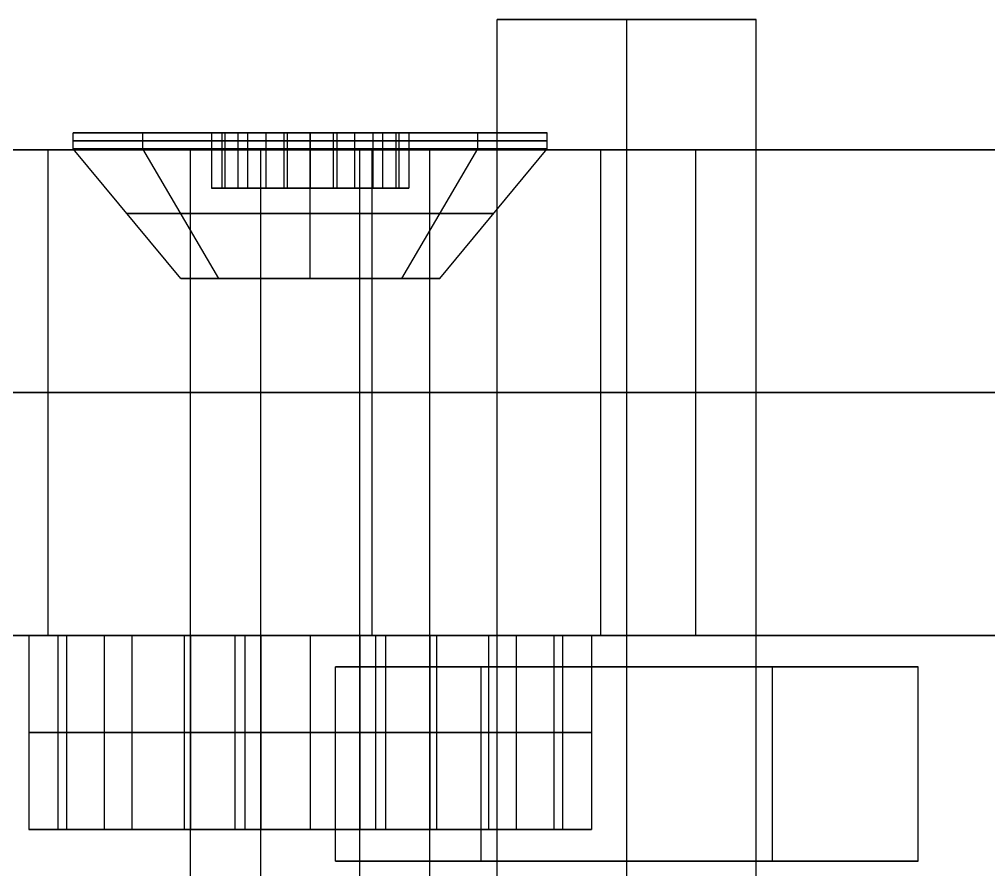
# Model space of a CAD drawing. Header units: millimetres. Extents: x -170 to 170, y -1654 to 210.
# Drawn here: x 109.69 to 139.64, y -35.26 to -9 of the extents above; entities that cross this region are included whole.
import ezdxf

# ---------------------------------------------------------------- set-up
doc = ezdxf.new("R2010")
doc.units = ezdxf.units.MM
doc.header["$MEASUREMENT"] = 0
doc.layers.add('V1', color=7, linetype='Continuous', true_color=0x000000)

msp = doc.modelspace()

# ---------------------------------------------------------------- linework, layer by layer
at = {"layer": 'V1'}
for p, q in [((124.457, -9, 255), (132.457, -9, 255)), ((128.457, -9, 259), (128.457, -9, 251)), ((111.358, -12.5, 205.841), (115.944, -12.5, 205.841)), ((116.446, -12.5, 306.392), (113.503, -12.5, 309.335)), ((113.503, -12.5, 298.982), (116.745, -12.5, 302.224)), ((118.679, -12.5, 198.521), (118.679, -12.5, 202.683)), ((118.679, -12.5, 209), (118.679, -12.5, 213.162)), ((120.613, -12.5, 306.093), (123.856, -12.5, 309.335)), ((123.856, -12.5, 298.982), (120.913, -12.5, 301.925)), ((121.415, -12.5, 205.841), (126, -12.5, 205.841)), ((115.128, -13.028, 204), (90.813, -13.028, 204)), ((114.679, -17, 205.841), (111.358, -13, 205.841)), ((115.851, -17, 306.987), (113.503, -13, 309.335)), ((115.851, -17, 301.33), (113.503, -13, 298.982)), ((118.679, -17, 209.841), (118.679, -13, 213.162)), ((118.679, -17, 201.841), (118.679, -13, 198.521)), ((121.508, -17, 306.987), (123.856, -13, 309.335)), ((121.508, -17, 301.33), (123.856, -13, 298.982)), ((153, -13.028, 204), (122.23, -13.028, 204)), ((122.679, -17, 205.841), (126, -13, 205.841)), ((115.944, -14.215, 205.841), (121.415, -14.215, 205.841)), ((116.446, -14.215, 306.392), (120.913, -14.215, 301.925)), ((116.745, -14.215, 302.224), (120.613, -14.215, 306.093)), ((118.679, -14.215, 209), (118.679, -14.215, 202.683)), ((-153, -28.028, 25), (153, -28.028, 25)), ((115.128, -28.028, 204), (90.813, -28.028, 204)), ((110.885, -28.028, 205.841), (114.679, -28.028, 205.841)), ((112.315, -28.028, 310.522), (115.851, -28.028, 306.987)), ((113.168, -28.028, 298.647), (115.851, -28.028, 301.33)), ((118.679, -28.028, 214.841), (118.679, -28.028, 209.841)), ((118.679, -28.028, 201.841), (118.679, -28.028, 196.841)), ((121.508, -28.028, 306.987), (124.191, -28.028, 309.67)), ((121.508, -28.028, 301.33), (125.043, -28.028, 297.795)), ((153, -28.028, 204), (122.23, -28.028, 204)), ((122.679, -28.028, 205.841), (126.473, -28.028, 205.841)), ((110.885, -34.028, 205.841), (114.679, -34.028, 205.841)), ((112.315, -34.028, 310.522), (115.851, -34.028, 306.987)), ((113.168, -34.028, 298.647), (115.851, -34.028, 301.33)), ((118.679, -34.028, 214.841), (118.679, -34.028, 209.841)), ((118.679, -34.028, 201.841), (118.679, -34.028, 196.841)), ((121.508, -34.028, 306.987), (124.191, -34.028, 309.67)), ((121.508, -34.028, 301.33), (125.043, -34.028, 297.795)), ((122.679, -34.028, 205.841), (126.473, -34.028, 205.841))]:
    msp.add_line(p, q, dxfattribs=at)
at = {"layer": 'V1', "extrusion": (-6.67277e-16, 1, -7.68154e-17)}
msp.add_circle((-118.679, 205.841, -13), 7.321, dxfattribs=at)
at = {"layer": 'V1', "extrusion": (-4.17519e-16, 1, -5.26153e-16)}
msp.add_circle((-118.679, 304.159, -13), 7.321, dxfattribs=at)
at = {"layer": 'V1', "extrusion": (-6.14523e-16, 1, 0)}
msp.add_circle((-118.679, 205.841, -15), 5.66, dxfattribs=at)
at = {"layer": 'V1', "extrusion": (-6.14523e-16, 1, -6.14523e-16)}
msp.add_circle((-118.679, 304.159, -15), 5.66, dxfattribs=at)
at = {"layer": 'V1', "extrusion": (9.061e-17, 1, -1.80234e-17)}
for start, end in [(247.5, 135), (135, 247.5)]:
    msp.add_arc((-118.679, 304.159, -17), 4, start, end, dxfattribs=at)
at = {"layer": 'V1', "extrusion": (5.13264e-17, 1, -7.68154e-17)}
for start, end in [(292.5, 180), (180, 292.5)]:
    msp.add_arc((-118.679, 205.841, -17), 4, start, end, dxfattribs=at)
at = {"layer": 'V1'}
for points, weights, knots in [([(128.457, -9, 251), (132.457, -9, 251), (132.457, -9, 255), (132.457, -9, 259), (128.457, -9, 259), (124.457, -9, 259), (124.457, -9, 255), (124.457, -9, 251), (128.457, -9, 251)], [1, 0.707106781187, 1, 0.707106781187, 1, 0.707106781187, 1, 0.707106781187, 1], [-25.132741, -25.132741, -25.132741, -18.849556, -18.849556, -12.566371, -12.566371, -6.283185, -6.283185, 0, 0, 0]), ([(126, -12.5, 205.841), (126, -12.5, 198.521), (118.679, -12.5, 198.521), (111.358, -12.5, 198.521), (111.358, -12.5, 205.841), (111.358, -12.5, 213.162), (118.679, -12.5, 213.162), (126, -12.5, 213.162), (126, -12.5, 205.841)], [1, 0.707106781187, 1, 0.707106781187, 1, 0.707106781187, 1, 0.707106781187, 1], [-45.997759, -45.997759, -45.997759, -34.49832, -34.49832, -22.99888, -22.99888, -11.49944, -11.49944, 0, 0, 0]), ([(123.856, -12.5, 309.335), (129.032, -12.5, 304.159), (123.856, -12.5, 298.982), (118.679, -12.5, 293.805), (113.503, -12.5, 298.982), (108.326, -12.5, 304.159), (113.503, -12.5, 309.335), (118.679, -12.5, 314.512), (123.856, -12.5, 309.335)], [1, 0.707106781187, 1, 0.707106781187, 1, 0.707106781187, 1, 0.707106781187, 1], [-45.997759, -45.997759, -45.997759, -34.49832, -34.49832, -22.99888, -22.99888, -11.49944, -11.49944, 0, 0, 0]), ([(126, -12.75, 205.841), (126, -12.75, 198.521), (118.679, -12.75, 198.521), (111.358, -12.75, 198.521), (111.358, -12.75, 205.841), (111.358, -12.75, 213.162), (118.679, -12.75, 213.162), (126, -12.75, 213.162), (126, -12.75, 205.841)], [1, 0.707106781187, 1, 0.707106781187, 1, 0.707106781187, 1, 0.707106781187, 1], [-45.997759, -45.997759, -45.997759, -34.49832, -34.49832, -22.99888, -22.99888, -11.49944, -11.49944, 0, 0, 0]), ([(123.856, -12.75, 309.335), (129.032, -12.75, 304.159), (123.856, -12.75, 298.982), (118.679, -12.75, 293.805), (113.503, -12.75, 298.982), (108.326, -12.75, 304.159), (113.503, -12.75, 309.335), (118.679, -12.75, 314.512), (123.856, -12.75, 309.335)], [1, 0.707106781187, 1, 0.707106781187, 1, 0.707106781187, 1, 0.707106781187, 1], [-45.997759, -45.997759, -45.997759, -34.49832, -34.49832, -22.99888, -22.99888, -11.49944, -11.49944, 0, 0, 0]), ([(153, -13.028, 255), (153, -13.028, 408), (0, -13.028, 408), (-153, -13.028, 408), (-153, -13.028, 255)], [1, 0.707106781187, 1, 0.707106781187, 1], [-1296.663676, -1296.663676, -1296.663676, -1056.331838, -1056.331838, -816, -816, -816]), ([(117.148, -13.028, 202.146), (113.453, -13.028, 203.677), (114.984, -13.028, 207.372), (116.514, -13.028, 211.068), (120.21, -13.028, 209.537), (123.905, -13.028, 208.006), (122.375, -13.028, 204.311), (120.844, -13.028, 200.615), (117.148, -13.028, 202.146)], [1, 0.707106781187, 1, 0.707106781187, 1, 0.707106781187, 1, 0.707106851018, 0.999999860338], [0, 0, 0, 6.283186, 6.283186, 12.566371, 12.566371, 18.849557, 18.849557, 25.132741, 25.132741, 25.132741]), ([(120.21, -13.028, 300.463), (116.514, -13.028, 298.932), (114.984, -13.028, 302.628), (113.453, -13.028, 306.323), (117.149, -13.028, 307.854), (120.844, -13.028, 309.385), (122.375, -13.028, 305.689), (123.905, -13.028, 301.994), (120.21, -13.028, 300.463)], [0.999999860338, 0.707106851018, 1, 0.707106781187, 1, 0.707106781187, 1, 0.707106851018, 0.999999860338], [0, 0, 0, 6.283185, 6.283185, 12.566371, 12.566371, 18.849557, 18.849557, 25.132741, 25.132741, 25.132741]), ([(128.457, -13.028, 251), (124.457, -13.028, 251), (124.457, -13.028, 255), (124.457, -13.028, 259), (128.457, -13.028, 259), (132.457, -13.028, 259), (132.457, -13.028, 255), (132.457, -13.028, 251), (128.457, -13.028, 251)], [0.999999860338, 0.707106851018, 1, 0.707106781187, 1, 0.707106781187, 1, 0.707106851018, 0.999999860338], [0, 0, 0, 6.283185, 6.283185, 12.566371, 12.566371, 18.849557, 18.849557, 25.132741, 25.132741, 25.132741]), ([(153, -20.528, 255), (153, -20.528, 408), (0, -20.528, 408), (-153, -20.528, 408), (-153, -20.528, 255)], [1, 0.707106781187, 1, 0.707106781187, 1], [-1296.663676, -1296.663676, -1296.663676, -1056.331838, -1056.331838, -816, -816, -816]), ([(153, -28.028, 255), (153, -28.028, 408), (0, -28.028, 408), (-153, -28.028, 408), (-153, -28.028, 255)], [1, 0.707106781187, 1, 0.707106781187, 1], [-1296.663676, -1296.663676, -1296.663676, -1056.331838, -1056.331838, -816, -816, -816]), ([(117.149, -28.028, 202.146), (120.844, -28.028, 200.615), (122.375, -28.028, 204.311), (123.905, -28.028, 208.006), (120.21, -28.028, 209.537), (116.514, -28.028, 211.068), (114.984, -28.028, 207.372), (113.453, -28.028, 203.677), (117.149, -28.028, 202.146)], [0.999999860338, 0.707106851018, 1, 0.707106781187, 1, 0.707106781187, 1, 0.707106851018, 0.999999860338], [-25.132741, -25.132741, -25.132741, -18.849557, -18.849557, -12.566371, -12.566371, -6.283185, -6.283185, 0, 0, 0]), ([(120.21, -28.028, 300.463), (123.905, -28.028, 301.994), (122.375, -28.028, 305.689), (120.844, -28.028, 309.385), (117.149, -28.028, 307.854), (113.453, -28.028, 306.323), (114.984, -28.028, 302.628), (116.514, -28.028, 298.932), (120.21, -28.028, 300.463)], [0.999999860338, 0.707106851018, 1, 0.707106781187, 1, 0.707106781187, 1, 0.707106851018, 0.999999860338], [-25.132741, -25.132741, -25.132741, -18.849557, -18.849557, -12.566371, -12.566371, -6.283185, -6.283185, 0, 0, 0]), ([(117.148, -28.028, 202.146), (113.453, -28.028, 203.677), (114.984, -28.028, 207.372), (116.514, -28.028, 211.068), (120.21, -28.028, 209.537), (123.905, -28.028, 208.006), (122.375, -28.028, 204.311), (120.844, -28.028, 200.615), (117.148, -28.028, 202.146)], [1, 0.707106781187, 1, 0.707106781187, 1, 0.707106781187, 1, 0.707106851018, 0.999999860338], [0, 0, 0, 6.283186, 6.283186, 12.566371, 12.566371, 18.849557, 18.849557, 25.132741, 25.132741, 25.132741]), ([(120.21, -28.028, 300.463), (116.514, -28.028, 298.932), (114.984, -28.028, 302.628), (113.453, -28.028, 306.323), (117.149, -28.028, 307.854), (120.844, -28.028, 309.385), (122.375, -28.028, 305.689), (123.905, -28.028, 301.994), (120.21, -28.028, 300.463)], [1, 0.707106781187, 1, 0.707106781187, 1, 0.707106781187, 1, 0.707106781187, 1], [0, 0, 0, 6.283185, 6.283185, 12.566371, 12.566371, 18.849556, 18.849556, 25.132741, 25.132741, 25.132741]), ([(128.457, -28.028, 251), (124.457, -28.028, 251), (124.457, -28.028, 255), (124.457, -28.028, 259), (128.457, -28.028, 259), (132.457, -28.028, 259), (132.457, -28.028, 255), (132.457, -28.028, 251), (128.457, -28.028, 251)], [1, 0.707106781187, 1, 0.707106781187, 1, 0.707106781187, 1, 0.707106781187, 1], [0, 0, 0, 6.283185, 6.283185, 12.566371, 12.566371, 18.849556, 18.849556, 25.132741, 25.132741, 25.132741]), ([(117.149, -34.028, 202.146), (120.844, -34.028, 200.615), (122.375, -34.028, 204.311), (123.905, -34.028, 208.006), (120.21, -34.028, 209.537), (116.514, -34.028, 211.068), (114.984, -34.028, 207.372), (113.453, -34.028, 203.677), (117.149, -34.028, 202.146)], [1, 0.707106781187, 1, 0.707106781187, 1, 0.707106781187, 1, 0.707106781187, 1], [-25.132741, -25.132741, -25.132741, -18.849556, -18.849556, -12.566371, -12.566371, -6.283185, -6.283185, 0, 0, 0]), ([(120.21, -34.028, 300.463), (123.905, -34.028, 301.994), (122.375, -34.028, 305.689), (120.844, -34.028, 309.385), (117.149, -34.028, 307.854), (113.453, -34.028, 306.323), (114.984, -34.028, 302.628), (116.514, -34.028, 298.932), (120.21, -34.028, 300.463)], [1, 0.707106781187, 1, 0.707106781187, 1, 0.707106781187, 1, 0.707106781187, 1], [-25.132741, -25.132741, -25.132741, -18.849556, -18.849556, -12.566371, -12.566371, -6.283185, -6.283185, 0, 0, 0])]:
    msp.add_rational_spline(points, weights, degree=2, knots=knots, dxfattribs=at)
for points in [[(124.457, -82.948, 255), (124.457, -45.974, 255), (124.457, -9, 255)], [(128.457, -88, 251), (128.457, -48.5, 251), (128.457, -9, 251)], [(128.457, -88, 259), (128.457, -48.5, 259), (128.457, -9, 259)], [(132.457, -82.948, 255), (132.457, -45.974, 255), (132.457, -9, 255)], [(111.358, -13, 205.841), (111.358, -12.75, 205.841), (111.358, -12.5, 205.841)], [(113.503, -13, 298.982), (113.503, -12.75, 298.982), (113.503, -12.5, 298.982)], [(113.503, -13, 309.335), (113.503, -12.75, 309.335), (113.503, -12.5, 309.335)], [(116.446, -12.5, 306.392), (116.037, -12.5, 304.867), (115.628, -12.5, 303.341)], [(115.628, -12.5, 303.341), (116.745, -12.5, 302.224), (117.862, -12.5, 301.108)], [(115.628, -12.5, 303.341), (115.628, -13.358, 303.341), (115.628, -14.215, 303.341)], [(118.679, -12.5, 209), (117.312, -12.5, 208.21), (115.944, -12.5, 207.421)], [(115.944, -12.5, 207.421), (115.944, -12.5, 205.841), (115.944, -12.5, 204.262)], [(115.944, -12.5, 204.262), (117.312, -12.5, 203.473), (118.679, -12.5, 202.683)], [(115.944, -12.5, 207.421), (115.944, -13.358, 207.421), (115.944, -14.215, 207.421)], [(115.944, -12.5, 204.262), (115.944, -13.358, 204.262), (115.944, -14.215, 204.262)], [(115.944, -12.5, 205.841), (115.944, -13.358, 205.841), (115.944, -14.215, 205.841)], [(116.037, -12.5, 304.867), (116.037, -13.358, 304.867), (116.037, -14.215, 304.867)], [(119.497, -12.5, 307.209), (117.971, -12.5, 306.801), (116.446, -12.5, 306.392)], [(116.446, -12.5, 306.392), (116.446, -13.358, 306.392), (116.446, -14.215, 306.392)], [(116.745, -12.5, 302.224), (116.745, -13.358, 302.224), (116.745, -14.215, 302.224)], [(117.312, -12.5, 208.21), (117.312, -13.358, 208.21), (117.312, -14.215, 208.21)], [(117.312, -12.5, 203.473), (117.312, -13.358, 203.473), (117.312, -14.215, 203.473)], [(117.862, -12.5, 301.108), (119.387, -12.5, 301.516), (120.913, -12.5, 301.925)], [(117.862, -12.5, 301.108), (117.862, -13.358, 301.108), (117.862, -14.215, 301.108)], [(117.971, -12.5, 306.801), (117.971, -13.358, 306.801), (117.971, -14.215, 306.801)], [(118.679, -12.5, 202.683), (120.047, -12.5, 203.473), (121.415, -12.5, 204.262)], [(121.415, -12.5, 207.421), (120.047, -12.5, 208.21), (118.679, -12.5, 209)], [(118.679, -12.5, 202.683), (118.679, -13.358, 202.683), (118.679, -14.215, 202.683)], [(118.679, -12.5, 209), (118.679, -13.358, 209), (118.679, -14.215, 209)], [(118.679, -13, 198.521), (118.679, -12.75, 198.521), (118.679, -12.5, 198.521)], [(118.679, -13, 213.162), (118.679, -12.75, 213.162), (118.679, -12.5, 213.162)], [(119.387, -12.5, 301.516), (119.387, -13.358, 301.516), (119.387, -14.215, 301.516)], [(121.73, -12.5, 304.976), (120.613, -12.5, 306.093), (119.497, -12.5, 307.209)], [(119.497, -12.5, 307.209), (119.497, -13.358, 307.209), (119.497, -14.215, 307.209)], [(120.047, -12.5, 203.473), (120.047, -13.358, 203.473), (120.047, -14.215, 203.473)], [(120.047, -12.5, 208.21), (120.047, -13.358, 208.21), (120.047, -14.215, 208.21)], [(120.613, -12.5, 306.093), (120.613, -13.358, 306.093), (120.613, -14.215, 306.093)], [(120.913, -12.5, 301.925), (121.321, -12.5, 303.451), (121.73, -12.5, 304.976)], [(120.913, -12.5, 301.925), (120.913, -13.358, 301.925), (120.913, -14.215, 301.925)], [(121.321, -12.5, 303.451), (121.321, -13.358, 303.451), (121.321, -14.215, 303.451)], [(121.415, -12.5, 204.262), (121.415, -12.5, 205.841), (121.415, -12.5, 207.421)], [(121.415, -12.5, 204.262), (121.415, -13.358, 204.262), (121.415, -14.215, 204.262)], [(121.415, -12.5, 207.421), (121.415, -13.358, 207.421), (121.415, -14.215, 207.421)], [(121.415, -12.5, 205.841), (121.415, -13.358, 205.841), (121.415, -14.215, 205.841)], [(121.73, -12.5, 304.976), (121.73, -13.358, 304.976), (121.73, -14.215, 304.976)], [(123.856, -13, 309.335), (123.856, -12.75, 309.335), (123.856, -12.5, 309.335)], [(123.856, -13, 298.982), (123.856, -12.75, 298.982), (123.856, -12.5, 298.982)], [(126, -13, 205.841), (126, -12.75, 205.841), (126, -12.5, 205.841)], [(-153, -13.028), (0, -13.028), (153, -13.028)], [(153, -13.028, -15), (0, -13.028, -15), (-153, -13.028, -15)], [(153, -13.028), (0, -13.028), (-153, -13.028)], [(153, -13.028, -7.5), (0, -13.028, -7.5), (-153, -13.028, -7.5)], [(130.577, -13.028, 50), (110.577, -13.028, 50), (90.577, -13.028, 50)], [(100.577, -13.028, 90), (110.577, -13.028, 90), (120.577, -13.028, 90)], [(110.577, -13.028, 50), (110.577, -20.528, 50), (110.577, -28.028, 50)], [(110.577, -13.028, 90), (110.577, -20.528, 90), (110.577, -28.028, 90)], [(114.984, -28.028, 207.372), (114.984, -20.528, 207.372), (114.984, -13.028, 207.372)], [(114.984, -28.028, 302.628), (114.984, -20.528, 302.628), (114.984, -13.028, 302.628)], [(117.148, -28.028, 202.146), (117.148, -20.528, 202.146), (117.148, -13.028, 202.146)], [(117.149, -28.028, 307.854), (117.149, -20.528, 307.854), (117.149, -13.028, 307.854)], [(120.21, -28.028, 300.463), (120.21, -20.528, 300.463), (120.21, -13.028, 300.463)], [(120.21, -28.028, 209.537), (120.21, -20.528, 209.537), (120.21, -13.028, 209.537)], [(120.577, -13.028, 90), (120.577, -20.528, 90), (120.577, -28.028, 90)], [(122.375, -28.028, 204.311), (122.375, -20.528, 204.311), (122.375, -13.028, 204.311)], [(122.375, -28.028, 305.689), (122.375, -20.528, 305.689), (122.375, -13.028, 305.689)], [(124.457, -28.028, 255), (124.457, -20.528, 255), (124.457, -13.028, 255)], [(127.648, -13.028, 87.071), (127.648, -20.528, 87.071), (127.648, -28.028, 87.071)], [(128.457, -28.028, 251), (128.457, -20.528, 251), (128.457, -13.028, 251)], [(128.457, -28.028, 259), (128.457, -20.528, 259), (128.457, -13.028, 259)], [(130.577, -13.028, 80), (130.577, -13.028, 65), (130.577, -13.028, 50)], [(130.577, -13.028, 50), (130.577, -20.528, 50), (130.577, -28.028, 50)], [(130.577, -13.028, 80), (130.577, -20.528, 80), (130.577, -28.028, 80)], [(130.577, -13.028, 65), (130.577, -20.528, 65), (130.577, -28.028, 65)], [(132.457, -28.028, 255), (132.457, -20.528, 255), (132.457, -13.028, 255)], [(116.446, -14.215, 306.392), (116.037, -14.215, 304.867), (115.628, -14.215, 303.341)], [(115.628, -14.215, 303.341), (116.745, -14.215, 302.224), (117.862, -14.215, 301.108)], [(118.679, -14.215, 209), (117.312, -14.215, 208.21), (115.944, -14.215, 207.421)], [(115.944, -14.215, 207.421), (115.944, -14.215, 205.841), (115.944, -14.215, 204.262)], [(115.944, -14.215, 204.262), (117.312, -14.215, 203.473), (118.679, -14.215, 202.683)], [(119.497, -14.215, 307.209), (117.971, -14.215, 306.801), (116.446, -14.215, 306.392)], [(117.862, -14.215, 301.108), (119.387, -14.215, 301.516), (120.913, -14.215, 301.925)], [(118.679, -14.215, 202.683), (120.047, -14.215, 203.473), (121.415, -14.215, 204.262)], [(121.415, -14.215, 207.421), (120.047, -14.215, 208.21), (118.679, -14.215, 209)], [(121.73, -14.215, 304.976), (120.613, -14.215, 306.093), (119.497, -14.215, 307.209)], [(120.913, -14.215, 301.925), (121.321, -14.215, 303.451), (121.73, -14.215, 304.976)], [(121.415, -14.215, 204.262), (121.415, -14.215, 205.841), (121.415, -14.215, 207.421)], [(114.984, -81.215, 207.372), (114.984, -49.107, 207.372), (114.984, -17, 207.372)], [(114.984, -81.215, 302.628), (114.984, -49.107, 302.628), (114.984, -17, 302.628)], [(117.149, -81.215, 202.146), (117.149, -49.107, 202.146), (117.149, -17, 202.146)], [(117.149, -81.215, 307.854), (117.149, -49.107, 307.854), (117.149, -17, 307.854)], [(120.21, -81.215, 209.537), (120.21, -49.107, 209.537), (120.21, -17, 209.537)], [(120.21, -81.215, 300.463), (120.21, -49.107, 300.463), (120.21, -17, 300.463)], [(122.375, -81.215, 204.311), (122.375, -49.107, 204.311), (122.375, -17, 204.311)], [(122.375, -81.215, 305.689), (122.375, -49.107, 305.689), (122.375, -17, 305.689)], [(-153, -20.528), (0, -20.528), (153, -20.528)], [(-153, -28.028), (0, -28.028), (153, -28.028)], [(153, -28.028, 50), (0, -28.028, 50), (-153, -28.028, 50)], [(-153, -28.028), (0, -28.028), (153, -28.028)], [(130.577, -28.028, 50), (110.577, -28.028, 50), (90.577, -28.028, 50)], [(100.577, -28.028, 90), (110.577, -28.028, 90), (120.577, -28.028, 90)], [(116.35, -28.028, 295.465), (113.168, -28.028, 298.647), (109.986, -28.028, 301.829)], [(109.986, -28.028, 301.829), (109.986, -31.028, 301.829), (109.986, -34.028, 301.829)], [(109.986, -28.028, 301.829), (111.151, -28.028, 306.176), (112.315, -28.028, 310.522)], [(118.679, -28.028, 196.841), (114.782, -28.028, 199.091), (110.885, -28.028, 201.341)], [(110.885, -28.028, 201.341), (110.885, -31.028, 201.341), (110.885, -34.028, 201.341)], [(110.885, -28.028, 201.341), (110.885, -28.028, 205.841), (110.885, -28.028, 210.341)], [(110.885, -28.028, 210.341), (110.885, -31.028, 210.341), (110.885, -34.028, 210.341)], [(110.885, -28.028, 210.341), (114.782, -28.028, 212.591), (118.679, -28.028, 214.841)], [(110.885, -28.028, 205.841), (110.885, -31.028, 205.841), (110.885, -34.028, 205.841)], [(111.151, -28.028, 306.176), (111.151, -31.028, 306.176), (111.151, -34.028, 306.176)], [(112.315, -28.028, 310.522), (112.315, -31.028, 310.522), (112.315, -34.028, 310.522)], [(112.315, -28.028, 310.522), (116.662, -28.028, 311.687), (121.009, -28.028, 312.852)], [(113.168, -28.028, 298.647), (113.168, -31.028, 298.647), (113.168, -34.028, 298.647)], [(114.782, -28.028, 199.091), (114.782, -31.028, 199.091), (114.782, -34.028, 199.091)], [(114.782, -28.028, 212.591), (114.782, -31.028, 212.591), (114.782, -34.028, 212.591)], [(114.984, -28.028, 207.372), (114.984, -31.028, 207.372), (114.984, -34.028, 207.372)], [(114.984, -28.028, 302.628), (114.984, -31.028, 302.628), (114.984, -34.028, 302.628)], [(125.043, -28.028, 297.795), (120.697, -28.028, 296.63), (116.35, -28.028, 295.465)], [(116.35, -28.028, 295.465), (116.35, -31.028, 295.465), (116.35, -34.028, 295.465)], [(116.662, -28.028, 311.687), (116.662, -31.028, 311.687), (116.662, -34.028, 311.687)], [(117.149, -28.028, 202.146), (117.149, -31.028, 202.146), (117.149, -34.028, 202.146)], [(117.149, -28.028, 307.854), (117.149, -31.028, 307.854), (117.149, -34.028, 307.854)], [(118.679, -28.028, 196.841), (118.679, -31.028, 196.841), (118.679, -34.028, 196.841)], [(118.679, -28.028, 214.841), (118.679, -31.028, 214.841), (118.679, -34.028, 214.841)], [(118.679, -28.028, 214.841), (122.576, -28.028, 212.591), (126.473, -28.028, 210.341)], [(126.473, -28.028, 201.341), (122.576, -28.028, 199.091), (118.679, -28.028, 196.841)], [(120.21, -28.028, 209.537), (120.21, -31.028, 209.537), (120.21, -34.028, 209.537)], [(120.21, -28.028, 300.463), (120.21, -31.028, 300.463), (120.21, -34.028, 300.463)], [(120.697, -28.028, 296.63), (120.697, -31.028, 296.63), (120.697, -34.028, 296.63)], [(121.009, -28.028, 312.852), (121.009, -31.028, 312.852), (121.009, -34.028, 312.852)], [(121.009, -28.028, 312.852), (124.191, -28.028, 309.67), (127.373, -28.028, 306.488)], [(122.375, -28.028, 204.311), (122.375, -31.028, 204.311), (122.375, -34.028, 204.311)], [(122.375, -28.028, 305.689), (122.375, -31.028, 305.689), (122.375, -34.028, 305.689)], [(122.576, -28.028, 212.591), (122.576, -31.028, 212.591), (122.576, -34.028, 212.591)], [(122.576, -28.028, 199.091), (122.576, -31.028, 199.091), (122.576, -34.028, 199.091)], [(124.191, -28.028, 309.67), (124.191, -31.028, 309.67), (124.191, -34.028, 309.67)], [(125.043, -28.028, 297.795), (125.043, -31.028, 297.795), (125.043, -34.028, 297.795)], [(127.373, -28.028, 306.488), (126.208, -28.028, 302.141), (125.043, -28.028, 297.795)], [(126.208, -28.028, 302.141), (126.208, -31.028, 302.141), (126.208, -34.028, 302.141)], [(126.473, -28.028, 210.341), (126.473, -31.028, 210.341), (126.473, -34.028, 210.341)], [(126.473, -28.028, 210.341), (126.473, -28.028, 205.841), (126.473, -28.028, 201.341)], [(126.473, -28.028, 201.341), (126.473, -31.028, 201.341), (126.473, -34.028, 201.341)], [(126.473, -28.028, 205.841), (126.473, -31.028, 205.841), (126.473, -34.028, 205.841)], [(127.373, -28.028, 306.488), (127.373, -31.028, 306.488), (127.373, -34.028, 306.488)], [(130.577, -28.028, 80), (130.577, -28.028, 65), (130.577, -28.028, 50)], [(119.457, -35, 255), (119.457, -32, 255), (119.457, -29, 255)], [(123.957, -29, 247.206), (121.707, -29, 251.103), (119.457, -29, 255)], [(119.457, -29, 255), (121.707, -29, 258.897), (123.957, -29, 262.794)], [(123.957, -35, 247.206), (123.957, -32, 247.206), (123.957, -29, 247.206)], [(132.957, -29, 247.206), (128.457, -29, 247.206), (123.957, -29, 247.206)], [(123.957, -35, 262.794), (123.957, -32, 262.794), (123.957, -29, 262.794)], [(123.957, -29, 262.794), (128.457, -29, 262.794), (132.957, -29, 262.794)], [(132.957, -35, 247.206), (132.957, -32, 247.206), (132.957, -29, 247.206)], [(137.457, -29, 255), (135.207, -29, 251.103), (132.957, -29, 247.206)], [(132.957, -35, 262.794), (132.957, -32, 262.794), (132.957, -29, 262.794)], [(132.957, -29, 262.794), (135.207, -29, 258.897), (137.457, -29, 255)], [(137.457, -35, 255), (137.457, -32, 255), (137.457, -29, 255)], [(116.35, -31.028, 295.465), (113.168, -31.028, 298.647), (109.986, -31.028, 301.829)], [(109.986, -31.028, 301.829), (111.151, -31.028, 306.176), (112.315, -31.028, 310.522)], [(118.679, -31.028, 196.841), (114.782, -31.028, 199.091), (110.885, -31.028, 201.341)], [(110.885, -31.028, 201.341), (110.885, -31.028, 205.841), (110.885, -31.028, 210.341)], [(110.885, -31.028, 210.341), (114.782, -31.028, 212.591), (118.679, -31.028, 214.841)], [(112.315, -31.028, 310.522), (116.662, -31.028, 311.687), (121.009, -31.028, 312.852)], [(125.043, -31.028, 297.795), (120.697, -31.028, 296.63), (116.35, -31.028, 295.465)], [(118.679, -31.028, 214.841), (122.576, -31.028, 212.591), (126.473, -31.028, 210.341)], [(126.473, -31.028, 201.341), (122.576, -31.028, 199.091), (118.679, -31.028, 196.841)], [(121.009, -31.028, 312.852), (124.191, -31.028, 309.67), (127.373, -31.028, 306.488)], [(127.373, -31.028, 306.488), (126.208, -31.028, 302.141), (125.043, -31.028, 297.795)], [(126.473, -31.028, 210.341), (126.473, -31.028, 205.841), (126.473, -31.028, 201.341)], [(116.35, -34.028, 295.465), (113.168, -34.028, 298.647), (109.986, -34.028, 301.829)], [(109.986, -34.028, 301.829), (111.151, -34.028, 306.176), (112.315, -34.028, 310.522)], [(118.679, -34.028, 196.841), (114.782, -34.028, 199.091), (110.885, -34.028, 201.341)], [(110.885, -34.028, 201.341), (110.885, -34.028, 205.841), (110.885, -34.028, 210.341)], [(110.885, -34.028, 210.341), (114.782, -34.028, 212.591), (118.679, -34.028, 214.841)], [(112.315, -34.028, 310.522), (116.662, -34.028, 311.687), (121.009, -34.028, 312.852)], [(125.043, -34.028, 297.795), (120.697, -34.028, 296.63), (116.35, -34.028, 295.465)], [(118.679, -34.028, 214.841), (122.576, -34.028, 212.591), (126.473, -34.028, 210.341)], [(126.473, -34.028, 201.341), (122.576, -34.028, 199.091), (118.679, -34.028, 196.841)], [(121.009, -34.028, 312.852), (124.191, -34.028, 309.67), (127.373, -34.028, 306.488)], [(127.373, -34.028, 306.488), (126.208, -34.028, 302.141), (125.043, -34.028, 297.795)], [(126.473, -34.028, 210.341), (126.473, -34.028, 205.841), (126.473, -34.028, 201.341)], [(123.957, -35, 247.206), (121.707, -35, 251.103), (119.457, -35, 255)], [(119.457, -35, 255), (121.707, -35, 258.897), (123.957, -35, 262.794)], [(132.957, -35, 247.206), (128.457, -35, 247.206), (123.957, -35, 247.206)], [(123.957, -35, 262.794), (128.457, -35, 262.794), (132.957, -35, 262.794)], [(137.457, -35, 255), (135.207, -35, 251.103), (132.957, -35, 247.206)], [(132.957, -35, 262.794), (135.207, -35, 258.897), (137.457, -35, 255)]]:
    msp.add_open_spline(points, degree=2, dxfattribs=at)
for points, weights in [([(120.577, -13.028, 90), (130.577, -13.028, 90), (130.577, -13.028, 80)], [0.999999860338, 0.707106920849, 0.999999860338]), ([(120.577, -28.028, 90), (130.577, -28.028, 90), (130.577, -28.028, 80)], [1, 0.707106781187, 1])]:
    msp.add_rational_spline(points, weights, degree=2, dxfattribs=at)

doc.saveas('drawing.dxf')
